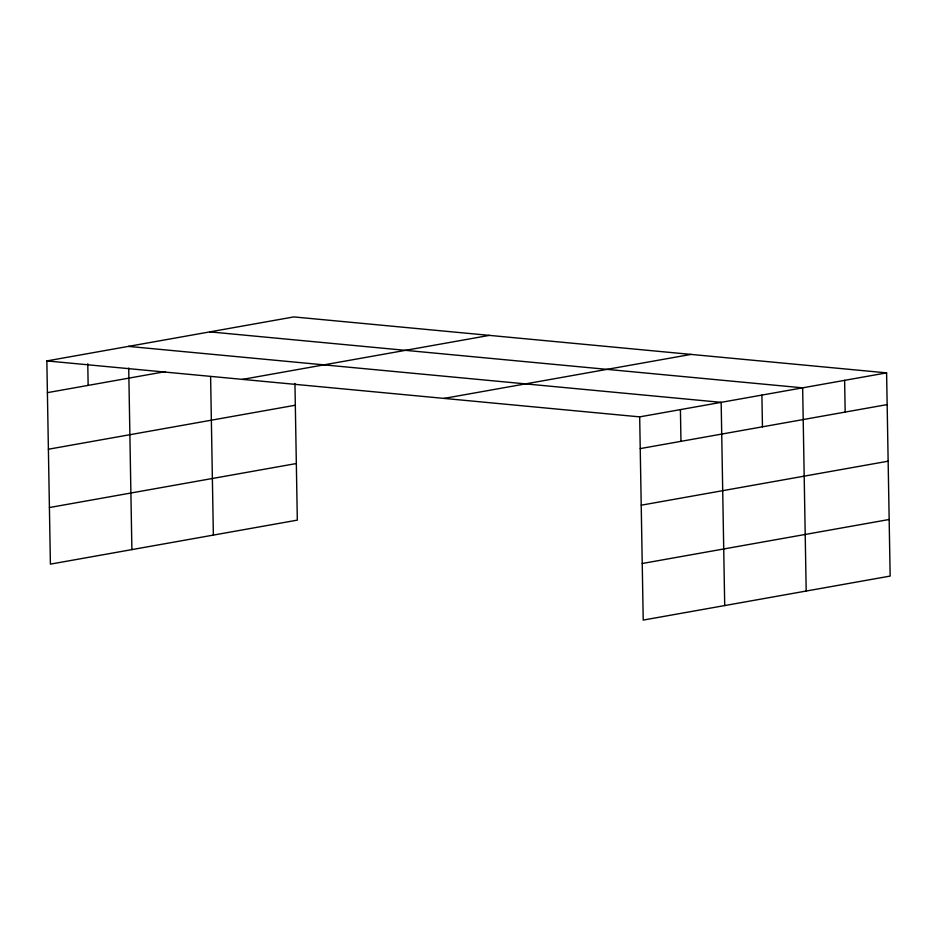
<?xml version="1.0" encoding="UTF-8"?>
<svg xmlns="http://www.w3.org/2000/svg" width="937" height="937" viewBox="0 0 937 937"><rect width="100%" height="100%" fill="white"/><g stroke="black" fill="none" stroke-linecap="round" stroke-linejoin="round"><path stroke-width="1.41" d="M294.944 383.467L297.322 520.129L50.399 564.133L46.85 360.921L293.785 316.917L886.601 372.867L890.15 576.079L643.215 620.083L639.678 416.871L886.601 372.867M47.4 392.65L165.416 371.614M242.484 379.38L489.407 335.376M48.396 449.233L295.319 405.229M444.044 398.401L690.967 354.409M49.415 507.538L296.338 463.534M640.229 448.6L887.152 404.597M641.213 505.195L888.147 461.191M642.232 563.5L889.166 519.496M209.829 331.874L802.646 387.836L806.195 591.048M128.334 346.397L721.162 402.348L724.711 605.571M46.85 360.921L639.678 416.871M844.624 380.352L845.174 412.081M761.898 395.086L762.46 426.815M680.414 409.61L680.965 441.339M210.602 376.662L213.367 535.086M128.72 368.03L131.883 549.609M87.773 363.755L88.148 385.388"/></g></svg>
